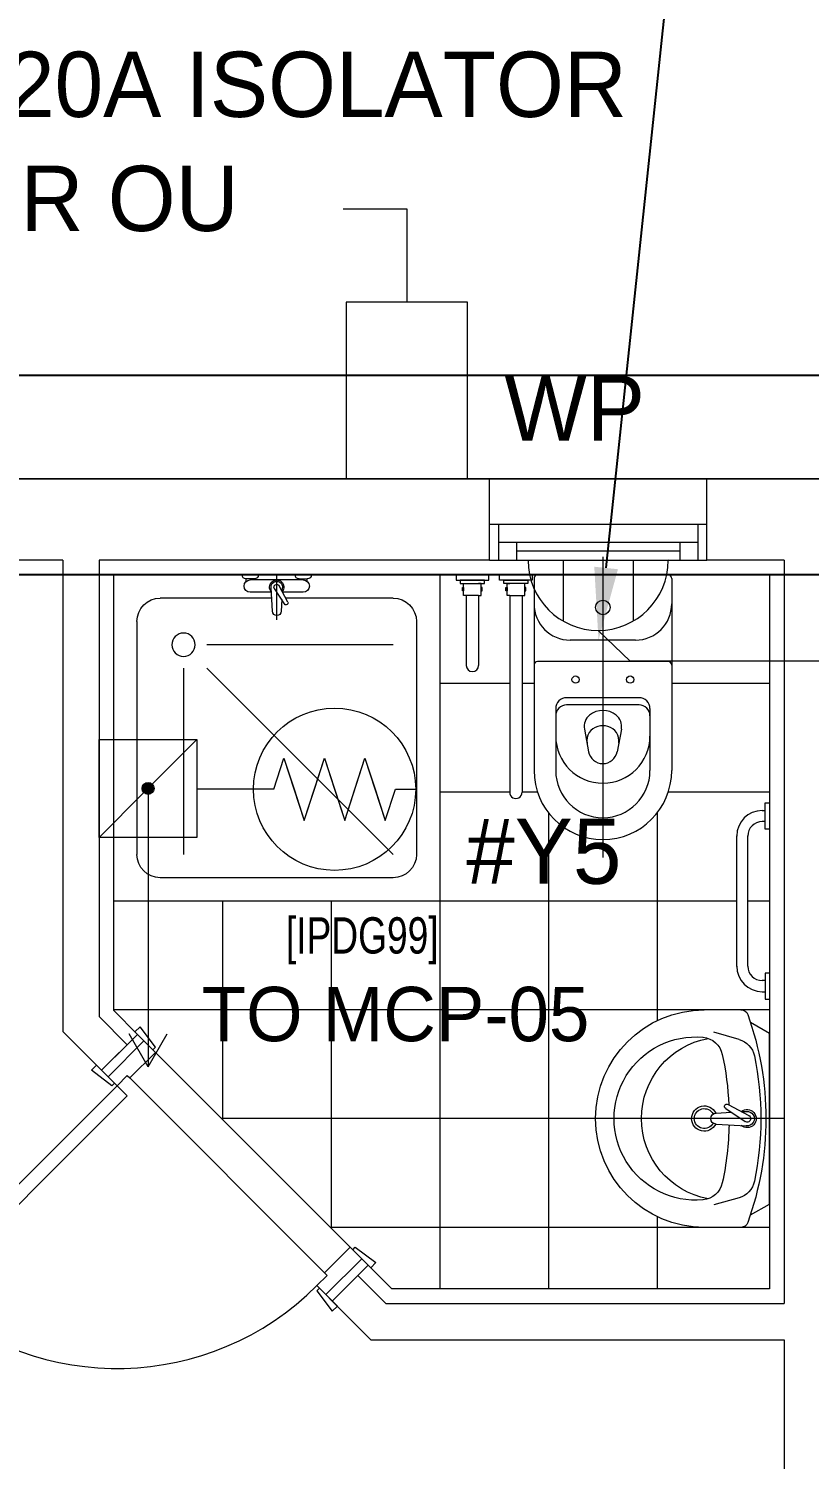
# Model space of a CAD drawing. Header units: metres. Extents: x 75097 to 220695, y -1557923 to -1361206.
# Drawn here: x 126017 to 128172, y -1428878 to -1424931 of the extents above; entities that cross this region are included whole.
import ezdxf
from ezdxf import colors
from ezdxf.entities.mleader import LeaderData, LeaderLine
from ezdxf.math import Vec2, Vec3

# ---------------------------------------------------------------- set-up
doc = ezdxf.new("R2010")
doc.units = ezdxf.units.M
doc.layers.get('0').update_dxf_attribs({"lineweight": 0})
for name, color, linetype, lineweight in [('A-100 - Copy$0$72_EGR_BASE_TEXT', 8, 'Continuous', 0), ('A-100 - Copy$0$Aluminum', 8, 'Continuous', 0), ('A-100 - Copy$0$car', 8, 'Continuous', 0), ('A-100 - Copy$0$Medical Equipment and Furniture', 8, 'Continuous', 0), ('A-100 - Copy$0$Proj', 8, 'Continuous', 0), ('A-100 - Copy$0$SANIT', 8, 'Continuous', 0), ('A-100 - Copy$0$Tiles', 8, 'Continuous', 0), ('A-100 - Copy$0$Walls', 8, 'Continuous', 0), ('A-100 - Copy$0$Wooden Joinery', 8, 'Continuous', 0)]:
    doc.layers.add(name, color=color, linetype=linetype, lineweight=lineweight)
for name, color, linetype in [('A-100 - Copy$0$axes', 8, 'Continuous'), ('AMA-SO-POWER', 85, 'Continuous'), ('PD-VENT', 8, 'Continuous')]:
    doc.layers.add(name, color=color, linetype=linetype)
for name, color, linetype, lineweight, true_color in [('E-POWR', 7, 'Continuous', 9, 0x4e7e3e), ('E-POWR-IDEN _1-100_', 7, 'Continuous', 9, 0x4e7e3e), ('EXF', 7, 'Continuous', 0, 0x4e7e3e)]:
    doc.layers.add(name, color=color, linetype=linetype, lineweight=lineweight, true_color=true_color)
doc.styles.add('A-100 - Copy$0$X3G_ENTITY_2587EA', font='swisscl.ttf', dxfattribs={"height": 200})
doc.styles.add('Optima_5', font='', dxfattribs={"height": 3.001645})
doc.styles.get("Standard").update_dxf_attribs({"font": 'GOTHIC.TTF'})
doc.styles.get('Optima_5').set_extended_font_data('Optima')

# ---------------------------------------------------------------- blocks, each defined once
blk = doc.blocks.new('GI-041_dwg__U120-3902841-GI-041')
at = {"layer": 'E-POWR', "flags": 128}
blk.add_lwpolyline([(-0.1145, 0), (0.1145, 0), (0.1145, 0.1572), (-0.1145, 0.1572)], close=True, dxfattribs=at)
blk.add_lwpolyline([(0.2354, 0.1613), (0.2354, 0.0786), (0.1145, 0.0786)], dxfattribs=at)
blk = doc.blocks.new('WALL OUTLET')
at = {"layer": 'E-POWR', "extrusion": (9.94399e-05, 4.90741e-07, 1)}
blk.add_line((-193.4, 0, 0), (193.4, 0, 0), dxfattribs=at)
blk.add_line((-193.4, 0, 0), (193.4, 0, 0), dxfattribs=at)
at = {"layer": 'E-POWR', "extrusion": (9.94399e-05, 4.90741e-07, 1), "elevation": 0}
for points in [[(-96.7, 0), (-96.7, 167.5)], [(96.7, 0), (96.7, 167.5)]]:
    blk.add_lwpolyline(points, dxfattribs=at)
at = {"layer": 'E-POWR', "extrusion": (9.94399e-05, 4.90741e-07, 1)}
blk.add_arc((0, 0, 0), 193.4, 359.9963, 179.9963, dxfattribs=at)
blk = doc.blocks.new('E-WATER HEATER SKT')
at = {"layer": 'E-POWR'}
h = blk.add_hatch(color=256, dxfattribs=at)
h.dxf.hatch_style = 1
h.paths.add_polyline_path([(-0.4153, 0.0019, 1), (-0.4426, 0.0019, 1)])
for p, q in [((-0.5415, -0.1106), (-0.5415, 0.1144)), ((-0.5415, 0.1144), (-0.3165, 0.1144))]:
    blk.add_line(p, q, dxfattribs=at)
blk.add_lwpolyline([(-0.5415, 0.1144), (-0.3165, 0.1144), (-0.3165, -0.1106), (-0.5415, -0.1106)], close=True, dxfattribs=at)
for points in [[(-0.4208, 0.01), (-0.3165, 0.1144)], [(-0.1398, 0), (-0.1165, 0.0717), (-0.0932, 0)], [(-0.1398, 0), (-0.1165, 0.0717), (-0.0699, -0.0717), (-0.0233, 0.0717), (0.0233, -0.0717), (0.0699, 0.0717), (0.1165, -0.0717), (0.1398, 0), (0.1865, 0)], [(-0.0466, 0), (-0.0233, 0.0717), (0, 0)], [(0.0466, 0), (0.0699, 0.0717), (0.0932, 0)], [(-0.1398, 0), (-0.3165, 0)], [(-0.0932, 0), (-0.0699, -0.0717), (-0.0466, 0)], [(0, 0), (0.0233, -0.0717), (0.0466, 0)], [(0.0932, 0), (0.1165, -0.0717), (0.1398, 0)], [(-0.5415, -0.1106), (-0.4371, -0.0063)]]:
    blk.add_lwpolyline(points, dxfattribs=at)
for centre, radius in [((0, 0), 0.1865), ((-0.429, 0.0019), 0.0137)]:
    blk.add_circle(centre, radius, dxfattribs=at)
blk = doc.blocks.new('arrow')
at = {"layer": 'E-POWR'}
for points in [[(140757.7, -1398284.6), (140667.3, -1398232.4)], [(139990, -1398284.6), (140757.7, -1398284.6), (140757.7, -1398284.6)], [(140757.7, -1398284.6), (140667.3, -1398336.8)]]:
    blk.add_lwpolyline(points, dxfattribs=at)
blk = doc.blocks.new('A-100 - Copy$0$WC manta')
at = {"layer": 'A-100 - Copy$0$SANIT'}
for p, q in [((-0.13, 0.18), (-0.13, -0.18)), ((-0.12, 0.19), (0.41, 0.19)), ((0.109, 0.18), (0.109, -0.18)), ((0.239, 0.13), (0.41, 0.13)), ((0.05, 0.09), (0.05, -0.09)), ((0.209, 0.1), (0.209, -0.1)), ((0.229, 0.1), (0.229, -0.1)), ((0.2955, 0.051), (0.3581, 0.0393)), ((-0.18, 0), (0.65, 0)), ((0.2955, -0.051), (0.3581, -0.0393)), ((0.239, -0.13), (0.41, -0.13)), ((-0.12, -0.19), (0.41, -0.19))]:
    blk.add_line(p, q, dxfattribs=at)
for centre, radius in [((0.159, 0.0752), 0.01), ((-0.04, 0), 0.02), ((0.159, -0.0753), 0.01)]:
    blk.add_circle(centre, radius, dxfattribs=at)
for centre, radius, start, end in [((-0.12, 0.18), 0.01, 90, 180), ((-0.05, 0.09), 0.1, 0, 90), ((0.119, 0.18), 0.01, 90, 180), ((0.41, 0), 0.19, 270, 90), ((0.239, 0.1), 0.03, 90, 180), ((0.259, 0.1), 0.03, 90, 180), ((0.3147, 0), 0.13, 270, 90), ((0.41, 0), 0.13, 270, 90), ((0.2882, 0.0117), 0.04, 79.4289, 141.525), ((0.3271, 0.0044), 0.04, 79.4289, 166.4176), ((0.3029, 0), 0.0588, 141.525, 218.475), ((0.3454, 0), 0.0588, 166.4176, 193.5824), ((0.3507, 0), 0.04, 280.5711, 79.4289), ((0.2882, -0.0117), 0.04, 218.475, 280.5711), ((0.3271, -0.0044), 0.04, 193.5824, 280.5711), ((-0.05, -0.09), 0.1, 270, 0), ((0.239, -0.1), 0.03, 180, 270), ((0.259, -0.1), 0.03, 180, 270), ((-0.12, -0.18), 0.01, 180, 270), ((0.119, -0.18), 0.01, 180, 270)]:
    blk.add_arc(centre, radius, start, end, dxfattribs=at)
blk = doc.blocks.new('A-100 - Copy$0$lav-manta 60')
at = {"layer": 'A-100 - Copy$0$SANIT'}
for p, q in [((0, 0.04), (0, -0.56)), ((-0.2658, -0.0529), (-0.2358, 0)), ((-0.2358, 0), (0.2358, 0)), ((0.2658, -0.0529), (0.2358, 0)), ((-0.3, -0.0789), (-0.3, -0.18)), ((-0.015, -0.1473), (-0.0199, -0.064)), ((0.0274, -0.121), (-0.0078, -0.0673)), ((0.0389, -0.1142), (0.0087, -0.0575)), ((0.0191, -0.077), (0.0199, -0.064)), ((0.3, -0.0789), (0.3, -0.18)), ((-0.2185, -0.0841), (-0.2383, -0.1537)), ((0.015, -0.1473), (0.0174, -0.1057)), ((0.2185, -0.0841), (0.2383, -0.1537))]:
    blk.add_line(p, q, dxfattribs=at)
for centre, radius, start, end in [((0, -0.8557), 0.8457, 70.1771, 109.8229), ((0, -0.8696), 0.8457, 78.1914, 101.8086), ((0, -0.0617), 0.025, 320.7474, 220.368), ((-0.28, -0.0789), 0.02, 109.8229, 180), ((-0.1608, -0.1006), 0.06, 101.8086, 164.0794), ((0, -0.0617), 0.02, 353.2671, 186.682), ((0, -0.0617), 0.00966, 25.4127, 215.9577), ((0.1608, -0.1006), 0.06, 15.9206, 78.1914), ((0.28, -0.0789), 0.02, 0, 70.1771), ((0, -0.9572), 0.8457, 91.1572, 102.0883), ((0, -0.9572), 0.8457, 88.5486, 88.844), ((0.0332, -0.1176), 0.00666, 210.6852, 30.6852), ((0, -0.9572), 0.8457, 77.9117, 87.4274), ((-0.1645, -0.189), 0.06, 102.0883, 174.8142), ((0, -0.18), 0.035, 115.3106, 64.6894), ((0, -0.18), 0.0275, 117.1496, 62.8504), ((0, -0.1473), 0.015, 180, 0), ((0.1645, -0.189), 0.06, 5.1858, 77.9117), ((0, -0.18), 0.3, 180, 0), ((0, -0.2039), 0.2252, 174.8142, 5.1858), ((0, -0.1282), 0.2252, 190.6097, 349.3903)]:
    blk.add_arc(centre, radius, start, end, dxfattribs=at)
blk = doc.blocks.new('A-100 - Copy$0$A$C5B88081F')
at = {"layer": 'A-100 - Copy$0$car'}
for p, q in [((91.9, -7.1), (629.3, -544.5)), ((558.6, -615.2), (21.2, -77.8))]:
    blk.add_line(p, q, dxfattribs=at)
at = {"layer": 'A-100 - Copy$0$Wooden Joinery'}
for p, q in [((1102.4, 41.7), (1038.7, -21.9)), ((1158.9, 41.7), (1130.6, 13.4)), ((1151.9, 34.6), (1144.8, 41.7)), ((1166, 34.6), (1158.9, 41.7)), ((1116.5, 27.6), (1052.9, -36.1)), ((1137.7, 20.5), (1130.6, 27.6)), ((1137.7, 6.3), (1130.6, 13.4)), ((1194.3, 6.3), (1201.4, -0.7)), ((1166, -21.9), (1173.1, -29)), ((1201.4, -0.7), (1173.1, -29)), ((1180.1, -21.9), (1187.2, -29)), ((1194.3, -7.8), (1201.4, -14.9)), ((1045.8, -71.4), (1038.7, -64.4)), ((1059.9, -57.3), (1045.8, -71.4)), ((1059.9, -57.3), (1052.9, -50.2)), ((1187.2, -43.2), (1123.6, -106.8)), ((1201.4, -57.3), (1137.7, -120.9)), ((1102.4, -99.7), (1088.2, -113.9)), ((1088.2, -113.9), (1095.3, -120.9)), ((1102.4, -99.7), (1109.4, -106.8))]:
    blk.add_line(p, q, dxfattribs=at)
for points in [[(106.1, 35.4), (113.1, 42.4), (70.7, 99), (56.6, 84.9)], [(636.4, -495), (1187.2, 55.8), (1215.5, 27.6), (664.7, -523.3)], [(14.1, -70.7), (7.1, -77.8), (-49.5, -35.4), (-35.4, -21.2)], [(671.8, -530.3), (678.8, -523.3), (735.4, -565.7), (721.2, -579.8)], [(565.7, -622.3), (558.6, -629.3), (601, -685.9), (615.2, -671.8)]]:
    blk.add_lwpolyline(points, close=True, dxfattribs=at)
for points in [[(88.4, 53), (-10.6, -46), (-28.3, -28.3), (70.7, 70.7), (88.4, 53)], [(88.4, 53), (113.1, 28.3), (84.9, 0), (91.9, -7.1), (21.2, -77.8), (-10.6, -46), (88.4, 53)], [(689.4, -548), (664.7, -523.3), (636.4, -551.5), (629.3, -544.5), (558.6, -615.2), (590.4, -647), (689.4, -548)], [(689.4, -548), (590.4, -647), (608.1, -664.7), (707.1, -565.7), (689.4, -548)]]:
    blk.add_lwpolyline(points, dxfattribs=at)
for centre, radius, start, end in [((664.7, -523.3), 780, 47.9395, 135), ((1123.6, 20.5), 30, 45, 135), ((1123.6, 20.5), 10, 45, 135), ((1059.9, -43.2), 30, 135, 225), ((1059.9, -43.2), 10, 135, 225), ((1180.1, -36.1), 10, 315, 45), ((1180.1, -36.1), 30, 315, 45), ((1116.5, -99.7), 10, 225, 315), ((1116.5, -99.7), 30, 225, 315)]:
    blk.add_arc(centre, radius, start, end, dxfattribs=at)
blk = doc.blocks.new('A-100 - Copy$0$SHOWER TRAY 80x80')
at = {"layer": 'A-100 - Copy$0$SANIT'}
for p, q in [((0, 0), (0, 0.8)), ((0.8, 0.8), (0, 0.8)), ((0.8, 0), (0.8, 0.8)), ((0.1143, 0.7429), (0.6857, 0.7429)), ((0.0571, 0.4124), (0.0571, 0.6857)), ((0.7429, 0.1143), (0.7429, 0.6857)), ((0.2286, 0.6286), (0.6857, 0.6286)), ((0.1714, 0.1143), (0.1714, 0.5714)), ((0.2286, 0.5714), (0.6857, 0.1143)), ((0.01, 0.455), (0.01, 0.475)), ((0.0163, 0.475), (0.01, 0.475)), ((0.0125, 0.335), (0.0125, 0.465)), ((0.0425, 0.4133), (0.0425, 0.465)), ((0.0125, 0.455), (0.01, 0.455)), ((0.11, 0.4), (0, 0.4)), ((0.0667, 0.3728), (0.0271, 0.3939)), ((0.0895, 0.4105), (0.0316, 0.4139)), ((0.0407, 0.3866), (0.0316, 0.3861)), ((0.0715, 0.3808), (0.0334, 0.4058)), ((0.0608, 0.3878), (0.0895, 0.3895)), ((0.0425, 0.335), (0.0425, 0.3857)), ((0.0571, 0.1143), (0.0571, 0.3779)), ((0.01, 0.345), (0.01, 0.325)), ((0.0125, 0.345), (0.01, 0.345)), ((0.0163, 0.325), (0.01, 0.325)), ((0.1143, 0.0571), (0.6857, 0.0571)), ((0, 0), (0.8, 0))]:
    blk.add_line(p, q, dxfattribs=at)
blk.add_circle((0.1714, 0.6286), 0.0286, dxfattribs=at)
for centre, radius, start, end in [((0.1143, 0.6857), 0.0571, 90, 180), ((0.6857, 0.6857), 0.0571, 360, 90), ((0, 0.475), 0.01, 0, 90), ((0.0275, 0.465), 0.015, 0, 180), ((0, 0.455), 0.01, 270, 0), ((0.03, 0.4), 0.0175, 49.632, 309.2526), ((0.03, 0.4), 0.014, 83.2671, 276.7329), ((0.03, 0.4), 0.00676, 54.0423, 244.5873), ((0.0895, 0.4), 0.0105, 270, 90), ((0, 0.345), 0.01, 0, 90), ((0.0691, 0.3768), 0.00467, 239.3148, 59.3148), ((0, 0.325), 0.01, 270, 0), ((0.0275, 0.335), 0.015, 180, 0), ((0.1143, 0.1143), 0.0571, 180, 270), ((0.6857, 0.1143), 0.0571, 270, 360)]:
    blk.add_arc(centre, radius, start, end, dxfattribs=at)
blk = doc.blocks.new('A-100 - Copy')
at = {"layer": 'A-100 - Copy$0$Aluminum'}
for p, q in [((127288.7, -1426297.7, -2.4), (127888.7, -1426297.7, -2.4)), ((127313.7, -1426297.7, -2.4), (127313.7, -1426397.7, -2.4)), ((127863.7, -1426297.7, -2.4), (127863.7, -1426397.7, -2.4)), ((127313.7, -1426347.7, -2.4), (127863.7, -1426347.7, -2.4)), ((127363.7, -1426347.7, -2.4), (127363.7, -1426397.7, -2.4)), ((127813.7, -1426347.7, -2.4), (127813.7, -1426397.7, -2.4)), ((127813.7, -1426372.7, -2.4), (127363.7, -1426372.7, -2.4)), ((127288.7, -1426397.7, -2.4), (127888.7, -1426397.7, -2.4))]:
    blk.add_line(p, q, dxfattribs=at)
at = {"layer": 'A-100 - Copy$0$axes'}
for p, q in [((178940.3, -1425887.7, 2.4), (96042.2, -1425887.7, 2.4)), ((178940.3, -1426437.7, 2.4), (96049.7, -1426437.7, 2.4))]:
    blk.add_line(p, q, dxfattribs=at)
at = {"layer": 'A-100 - Copy$0$Medical Equipment and Furniture', "elevation": 0}
blk.add_lwpolyline([(115563.3, -1421042.7), (122868.3, -1421042.7), (122868.3, -1426172.7), (159028.3, -1426172.7), (159136.2, -1440572.7), (159048.3, -1440572.7), (159048.3, -1440877.7)], dxfattribs=at)
at = {"layer": 'A-100 - Copy$0$Proj'}
blk.add_line((127888.7, -1426172.7, 0), (127288.7, -1426172.7, 0), dxfattribs=at)
at = {"layer": 'A-100 - Copy$0$SANIT'}
for p, q in [((127196.7, -1426437.7, 0), (127196.7, -1426452.7, 0)), ((127196.7, -1426452.7, 0), (127286.7, -1426452.7, 0)), ((127275, -1426452.7, 0), (127208.3, -1426452.7, 0)), ((127208.3, -1426452.7, 0), (127208.3, -1426461.9, 0)), ((127208.3, -1426461.9, 0), (127275, -1426461.9, 0)), ((127217.3, -1426461.9, 0), (127224.7, -1426461.9, 0)), ((127217.3, -1426494.7, 0), (127217.3, -1426461.9, 0)), ((127266, -1426461.9, 0), (127258.7, -1426461.9, 0)), ((127266, -1426494.7, 0), (127266, -1426461.9, 0)), ((127275, -1426461.9, 0), (127275, -1426452.7, 0)), ((127286.7, -1426452.7, 0), (127286.7, -1426437.7, 0)), ((127316.7, -1426452.7, 0), (127316.7, -1426437.7, 0)), ((127406.7, -1426452.7, 0), (127316.7, -1426452.7, 0)), ((127328.3, -1426452.7, 0), (127395, -1426452.7, 0)), ((127328.3, -1426461.9, 0), (127328.3, -1426452.7, 0)), ((127395, -1426461.9, 0), (127328.3, -1426461.9, 0)), ((127337.3, -1426461.9, 0), (127344.7, -1426461.9, 0)), ((127337.3, -1426494.7, 0), (127337.3, -1426461.9, 0)), ((127386, -1426461.9, 0), (127378.7, -1426461.9, 0)), ((127386, -1426494.7, 0), (127386, -1426461.9, 0)), ((127395, -1426452.7, 0), (127395, -1426461.9, 0)), ((127406.7, -1426437.7, 0), (127406.7, -1426452.7, 0)), ((127214.3, -1426472.9, 0), (127217.3, -1426472.9, 0)), ((127214.3, -1426481.7, 0), (127214.3, -1426472.9, 0)), ((127217.3, -1426481.7, 0), (127214.3, -1426481.7, 0)), ((127217.3, -1426472.9, 0), (127217.3, -1426481.7, 0)), ((127224.7, -1426494.7, 0), (127217.3, -1426494.7, 0)), ((127224.6, -1426494.7, 0), (127224.6, -1426687.7, 0)), ((127258.7, -1426494.7, 0), (127224.7, -1426494.7, 0)), ((127258.6, -1426494.7, 0), (127258.6, -1426687.7, 0)), ((127258.7, -1426494.7, 0), (127266, -1426494.7, 0)), ((127269, -1426472.9, 0), (127266, -1426472.9, 0)), ((127266, -1426472.9, 0), (127266, -1426481.7, 0)), ((127266, -1426481.7, 0), (127269, -1426481.7, 0)), ((127269, -1426481.7, 0), (127269, -1426472.9, 0)), ((127334.3, -1426472.9, 0), (127337.3, -1426472.9, 0)), ((127334.3, -1426481.7, 0), (127334.3, -1426472.9, 0)), ((127337.3, -1426481.7, 0), (127334.3, -1426481.7, 0)), ((127337.3, -1426472.9, 0), (127337.3, -1426481.7, 0)), ((127344.7, -1426494.7, 0), (127337.3, -1426494.7, 0)), ((127344.7, -1426494.7, 0), (127378.7, -1426494.7, 0)), ((127344.7, -1426494.7, 0), (127344.7, -1427037.7, 0)), ((127378.7, -1426494.7, 0), (127386, -1426494.7, 0)), ((127378.7, -1426494.7, 0), (127378.7, -1427037.7, 0)), ((127389, -1426472.9, 0), (127386, -1426472.9, 0)), ((127386, -1426472.9, 0), (127386, -1426481.7, 0)), ((127386, -1426481.7, 0), (127389, -1426481.7, 0)), ((127389, -1426481.7, 0), (127389, -1426472.9, 0)), ((128041.6, -1427087.8, 0), (128049.9, -1427087.8, 0)), ((128049.9, -1427067.1, 0), (128061.6, -1427067.1, 0)), ((128049.9, -1427139.1, 0), (128049.9, -1427067.1, 0)), ((128049.9, -1427118.4, 0), (128041.6, -1427118.4, 0)), ((128061.6, -1427139.1, 0), (128049.9, -1427139.1, 0)), ((127971.1, -1427517.8, 0), (127971.1, -1427158, 0)), ((128001.7, -1427517.6, 0), (128001.7, -1427158.1, 0)), ((128049.9, -1427557, 0), (128041.6, -1427557, 0)), ((128049.9, -1427536.3, 0), (128049.9, -1427608.3, 0)), ((128061.6, -1427536.3, 0), (128049.9, -1427536.3, 0)), ((128041.6, -1427587.6, 0), (128049.9, -1427587.6, 0)), ((128049.9, -1427608.3, 0), (128061.6, -1427608.3, 0))]:
    blk.add_line(p, q, dxfattribs=at)
for centre, radius, start, end in [((127241.6, -1426687.7, 0), 17, 179.9999, 359.9999), ((127361.7, -1427037.7, 0), 17, 180.0001, 0.0001), ((128041.6, -1427158.4, 0), 70.6, 90.0005, 180.0005), ((128041.6, -1427158.4, 0), 40, 90.0005, 180.0005), ((128041.6, -1427517, 0), 70.6, 179.9995, 269.9995), ((128041.6, -1427517, 0), 40, 179.9995, 269.9995)]:
    blk.add_arc(centre, radius, start, end, dxfattribs=at)
at = {"layer": 'A-100 - Copy$0$Tiles'}
for p, q in [((127344.7, -1426737.7, 0), (127151.7, -1426737.7, 0)), ((127411.7, -1426737.7, 0), (127378.7, -1426737.7, 0)), ((128061.6, -1426737.7, 0), (127791.7, -1426737.7, 0)), ((127344.7, -1427037.7, 0), (127151.7, -1427037.7, 0)), ((127421.4, -1427037.7, 0), (127378.7, -1427037.7, 0)), ((128061.6, -1427037.7, 0), (127781.9, -1427037.7, 0)), ((127451.7, -1427094.3, 0), (127451.7, -1428407.7, 0)), ((127751.7, -1427094.3, 0), (127751.7, -1427667.3, 0)), ((126551.7, -1427337.7, 0), (126551.7, -1427939.7, 0)), ((126851.7, -1427337.7, 0), (126851.7, -1428239.7, 0)), ((127151.7, -1427337.7, 0), (127151.7, -1428407.7, 0)), ((127971.1, -1427337.7, 0), (127151.7, -1427337.7, 0)), ((128061.6, -1427337.7, 0), (128001.7, -1427337.7, 0)), ((127881.6, -1427637.7, 0), (126251.7, -1427637.7, 0)), ((128061.6, -1427637.7, 0), (127982.7, -1427637.7, 0)), ((127581.6, -1427937.7, 0), (126549.6, -1427937.7, 0)), ((127881.6, -1428237.7, 0), (126849.6, -1428237.7, 0)), ((127751.7, -1428208.1, 0), (127751.7, -1428407.7, 0)), ((128061.6, -1428237.7, 0), (127982.7, -1428237.7, 0))]:
    blk.add_line(p, q, dxfattribs=at)
at = {"layer": 'A-100 - Copy$0$Tiles', "elevation": 0}
blk.add_lwpolyline([(126317.4, -1427705.5), (126251.7, -1427639.7), (126251.7, -1426437.7), (128061.6, -1426437.7), (128061.6, -1428407.7), (127019.6, -1428407.7), (126953.8, -1428341.9)], dxfattribs=at)
at = {"layer": 'A-100 - Copy$0$Walls'}
for p, q in [((127288.7, -1426172.7, 0), (125698.7, -1426172.7, 0)), ((127288.7, -1426397.7, 0), (127288.7, -1426172.7, 0)), ((128438.7, -1426172.7, 0), (127888.7, -1426172.7, 0)), ((127888.7, -1426397.7, 0), (127888.7, -1426172.7, 0)), ((126111.7, -1426397.7, 0), (125698.7, -1426397.7, 0)), ((126111.7, -1426397.7, 0), (126111.7, -1427697.7, 0)), ((126211.7, -1426397.7, 0), (126211.7, -1427656.3, 0)), ((127288.7, -1426397.7, 0), (126211.7, -1426397.7, 0)), ((128101.7, -1426397.7, 0), (127888.7, -1426397.7, 0)), ((128101.7, -1426397.7, 0), (128101.7, -1428447.7, 0)), ((126289.2, -1427733.8, 0), (126211.7, -1427656.3, 0)), ((126218.5, -1427804.5, 0), (126111.7, -1427697.7, 0)), ((126218.5, -1427804.5, 0), (126289.2, -1427733.8, 0)), ((126854.8, -1428440.9, 0), (126925.6, -1428370.2, 0)), ((127003.1, -1428447.7, 0), (126925.6, -1428370.2, 0)), ((126961.7, -1428547.7, 0), (126854.8, -1428440.9, 0)), ((127003.1, -1428447.7, 0), (128101.7, -1428447.7, 0)), ((126961.7, -1428547.7, 0), (128101.7, -1428547.7, 0)), ((128101.7, -1428547.7, 0), (128101.7, -1430035.6, 0))]:
    blk.add_line(p, q, dxfattribs=at)
at = {"layer": 'A-100 - Copy$0$SANIT'}
for name, p, xscale, yscale, zscale, rotation in [('A-100 - Copy$0$WC manta', (127601.7, -1426567.7, 0), 999.9999999999995, 999.9999999999995, 999.9999999999995, 270), ('A-100 - Copy$0$SHOWER TRAY 80x80', (127151.7, -1426437.7, 0), -1125.000038938183, 1125.000038938183, 1125.00003893818, 90), ('A-100 - Copy$0$lav-manta 60', (128061.6, -1427937.7, 0), -1000.000000000223, 1000.000000000223, 1000.000000000223, 270)]:
    blk.add_blockref(name, p, dxfattribs=dict(at, xscale=xscale, yscale=yscale, zscale=zscale, rotation=rotation))
at = {"layer": 'A-100 - Copy$0$Wooden Joinery', "rotation": 180}
blk.add_blockref('A-100 - Copy$0$A$C5B88081F', (126925.6, -1428370.2, 0), dxfattribs=at)
at = {"layer": 'A-100 - Copy$0$72_EGR_BASE_TEXT', "insert": (126937.7, -1427382.4, 0), "char_height": 100, "attachment_point": 2, "style": 'A-100 - Copy$0$X3G_ENTITY_2587EA'}
blk.add_mtext('[IPDG99]', dxfattribs=at)

msp = doc.modelspace()

# ---------------------------------------------------------------- linework, layer by layer
at = {"layer": 'EXF', "color": 85}
msp.add_lwpolyline([(138500.3, -1426677), (138413.1, -1426589.9), (138326, -1426677), (135178.5, -1426677), (135178.5, -1426437.7), (133138.2, -1426437.7), (133138.1, -1426675.6), (128826.7, -1426675.6), (128739.6, -1426588.5), (128652.4, -1426675.6), (127676.8, -1426675.6), (127588.7, -1426591.1), (127588.7, -1426591.1)], dxfattribs=at)

# ---------------------------------------------------------------- block references
at = {"color": 85, "xscale": 2127.341102341351, "yscale": 2127.341102341351, "zscale": 2127.341102341351, "rotation": 89.99999999978158}
msp.add_blockref('GI-041_dwg__U120-3902841-GI-041', (127227.8, -1425929.1, 0), dxfattribs=at)
at = {"layer": 'AMA-SO-POWER', "color": 85, "xscale": 1200, "yscale": 1200, "zscale": 1200, "rotation": 359.99998639295}
msp.add_blockref('E-WATER HEATER SKT', (126861.4, -1427029.2, 0), dxfattribs=at)
at = {"layer": 'E-POWR', "color": 85, "rotation": 269.9999999999976}
msp.add_blockref('arrow', (1524631.3, -1287036.9, 0), dxfattribs=at)
at = {"layer": 'PD-VENT', "color": 85, "rotation": 180.0183656982871}
msp.add_blockref('WALL OUTLET', (127588.7, -1426397.7, -2.4), dxfattribs=at)

# ---------------------------------------------------------------- texts
at = {"layer": 'E-POWR'}
msp.add_text('TO MCP-05', height=150, dxfattribs=at).set_placement((126494.5, -1427724.3, -1.8))
at = {"layer": 'E-POWR', "insert": (127224.4, -1427110), "char_height": 180.1, "width": 3.637978807091713e-12, "attachment_point": 1, "rotation": 360, "line_spacing_factor": 1.047943, "style": 'Optima_5'}
msp.add_mtext('#Y5', dxfattribs=at)
at = {"layer": 'E-POWR-IDEN _1-100_', "attachment_point": 1, "rotation": 360, "line_spacing_factor": 1.047943, "style": 'Optima_5'}
for s, insert, char_height, width in [('2X20A ISOLATOR\\PFOR OU', (125660.2, -1424994.6, 0), 180.099, 2475.925), ('WP', (127330, -1425887.7, 2.4), 180.1, 3.637978807091713e-12)]:
    msp.add_mtext(s, dxfattribs=dict(at, insert=insert, char_height=char_height, width=width))

# ---------------------------------------------------------------- leaders
at = {"layer": 'EXF', "color": 85}
ml = msp.add_multileader_mtext('Standard', dxfattribs=at)
ml.set_content('#Y6\\PTO PP-05', color=85)
ml.set_leader_properties()
ml.build(insert=Vec2(0, 0))
ml.multileader.update_dxf_attribs({"text_right_attachment_type": 6, "dogleg_length": 0.36, "arrow_head_size": 200})
ctx = ml.context
ctx.base_point, ctx.char_height, ctx.arrow_head_size, ctx.landing_gap_size, ctx.plane_origin = Vec3(128076.2, -1424068.6, 0), 150, 200, 0.09, Vec3(128888.7, -1428242.8, 0)
ctx.right_attachment = 6
notes = []
notes.append((ctx, [(0, (1, 1, 0), (127858.6, -1424068.6, 0), (1, 0), 217.6, [(0, [(127589.7, -1426617.7, 0)], 0, [])])]))
ctx.mtext.insert, ctx.mtext.width, ctx.mtext.flow_direction = Vec3(128076.3, -1423991.7, 0), 1252.001, 5
for ctx, leaders in notes:
    for number, flags, end, landing, length, lines in leaders:
        leader = LeaderData()
        leader.index, (leader.has_last_leader_line, leader.has_dogleg_vector, leader.attachment_direction) = number, flags
        leader.last_leader_point, leader.dogleg_vector, leader.dogleg_length = Vec3(end), Vec3(landing), length
        for number, points, colour, breaks in lines:
            line = LeaderLine()
            line.index, line.vertices, line.color, line.breaks = number, Vec3.list(points), colors.encode_raw_color(colour), breaks
            leader.lines.append(line)
        ctx.leaders.append(leader)

# ---------------------------------------------------------------- next in the draw order: block references
msp.add_blockref('A-100 - Copy', (0, 0))

doc.saveas('drawing.dxf')
